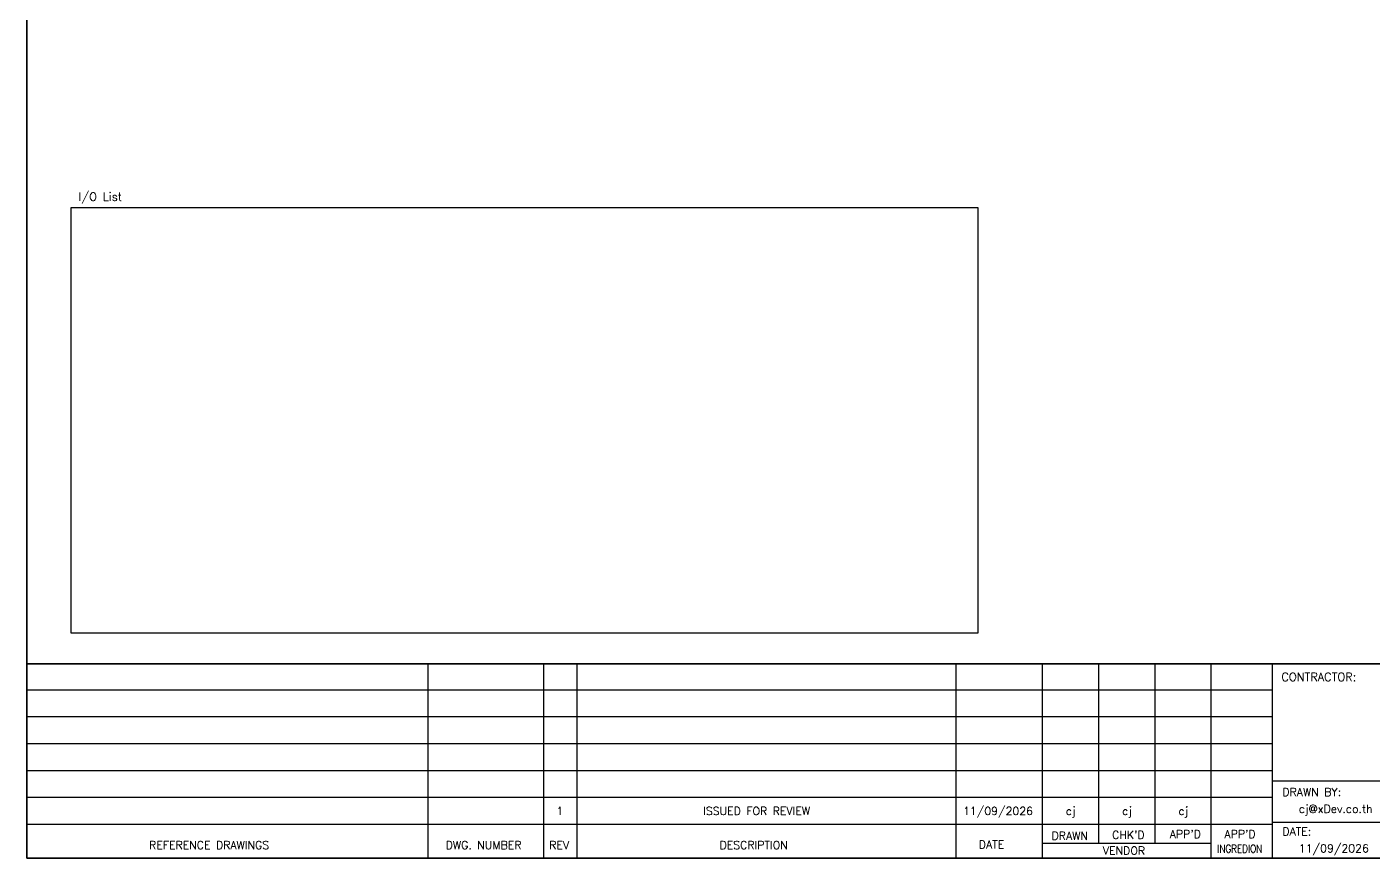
# Model space of a CAD drawing. Header units: millimetres. Extents: x 0 to 66793, y 0 to 2820.
# Drawn here: x 58706 to 60704, y 0 to 1234 of the extents above; entities that cross this region are included whole.
import ezdxf
from ezdxf.enums import TextEntityAlignment as Align

# ---------------------------------------------------------------- set-up
doc = ezdxf.new("R2010")
doc.units = ezdxf.units.MM
for name, color, linetype in [('GT_1', 9, 'Continuous'), ('HELPPOINT', 7, 'Continuous'), ('MEMBER', 7, 'Continuous')]:
    doc.layers.add(name, color=color, linetype=linetype)
doc.styles.add('ROMANS', font='romans.shx', dxfattribs={"width": 0.85, "height": 25})

msp = doc.modelspace()

# ---------------------------------------------------------------- linework, layer by layer
msp.add_lwpolyline([(58771.9, 965.9), (60117.7, 965.9), (60117.7, 333.8), (58771.9, 333.8)], close=True)
at = {"layer": 'GT_1', "color": 4}
for p, q in [((59301.6, 0), (59301.6, 288.2)), ((59473.5, 0), (59473.5, 288.2)), ((59522.7, 0), (59522.7, 288.2)), ((60085.3, 0), (60085.3, 288.2)), ((60213.7, 0), (60213.7, 288.2)), ((60297.2, 21.8), (60297.2, 288.2)), ((60380.7, 21.8), (60380.7, 288.2)), ((60464, 0), (60464, 288.2)), ((60555, 0), (60555, 288.2)), ((60555, 249.3), (58706.2, 249.3)), ((60555, 209.5), (58706.2, 209.5)), ((60555, 169.6), (58706.2, 169.6)), ((60555, 129.7), (58706.2, 129.7)), ((61342, 114.3), (60555, 114.3)), ((60555, 89.7), (58706.2, 89.7)), ((60554.9, 49.8), (58706.2, 49.8)), ((61342, 52.9), (60555, 52.9)), ((60464, 21.8), (60213.7, 21.8))]:
    msp.add_line(p, q, dxfattribs=at)
at = {"layer": 'HELPPOINT', "color": 4, "lineweight": 35}
for p, q in [((58706.2, 0), (58706.2, 2704.2)), ((58706.2, 0), (58706.2, 2704.2)), ((62599.5, 0), (58706.2, 0)), ((62599.5, 0), (58706.2, 0))]:
    msp.add_line(p, q, dxfattribs=at)
at = {"layer": 'MEMBER', "color": 4, "lineweight": 35}
msp.add_line((58706.2, 288.2), (62599.5, 288.2), dxfattribs=at)
msp.add_line((58706.2, 288.2), (62599.5, 288.2), dxfattribs=at)

# ---------------------------------------------------------------- texts
at = {"layer": 'MEMBER', "color": 4, "ltscale": 0.8, "style": 'ROMANS'}
for s, height, p in [('I/O List', 12.35, (58782.8, 975.6)), ('CONTRACTOR:', 12.35, (60568.1, 262.7)), ('DRAWN BY:', 11.88, (60569.6, 92.1)), ('cj@xDev.co.th', 11.875, (60594, 67.2)), ("CHK'D", 11.88, (60316.8, 28.5)), ("APP'D", 11.88, (60402.4, 29.7)), ("APP'D", 11.88, (60483.6, 29.7)), ('DATE:', 11.88, (60569.6, 33.6)), ('REFERENCE DRAWINGS', 11.875, (58887.6, 13.4)), ('DWG. NUMBER', 11.875, (59327.8, 13.4)), ('REV', 11.88, (59481.4, 13.4)), ('DESCRIPTION', 11.875, (59734.2, 13.4)), ('DATE', 11.88, (60119, 14.2)), ('DRAWN', 11.88, (60227, 27.3)), ('11/09/2026', 11.88, (60594, 8.5)), ('VENDOR', 11.88, (60303.1, 5.1))]:
    msp.add_text(s, height=height, dxfattribs=at).set_placement(p)
for s, height, p in [('1', 11.9, (59497.2, 69.9)), ('ISSUED FOR REVIEW', 11.875, (59789.2, 69.9)), ('11/09/2026', 11.88, (60147.5, 69.9)), ('cj', 11.88, (60255.3, 69.9)), ('cj', 11.88, (60338.9, 69.9)), ('cj', 11.88, (60422.4, 69.9))]:
    msp.add_text(s, height=height, dxfattribs=at).set_placement(p, align=Align.MIDDLE_CENTER)
at = {"layer": 'MEMBER', "color": 4, "ltscale": 0.8, "style": 'ROMANS', "width": 0.8}
msp.add_text('INGREDION', height=11.88, dxfattribs=at).set_placement((60472.8, 8))

doc.saveas('drawing.dxf')
